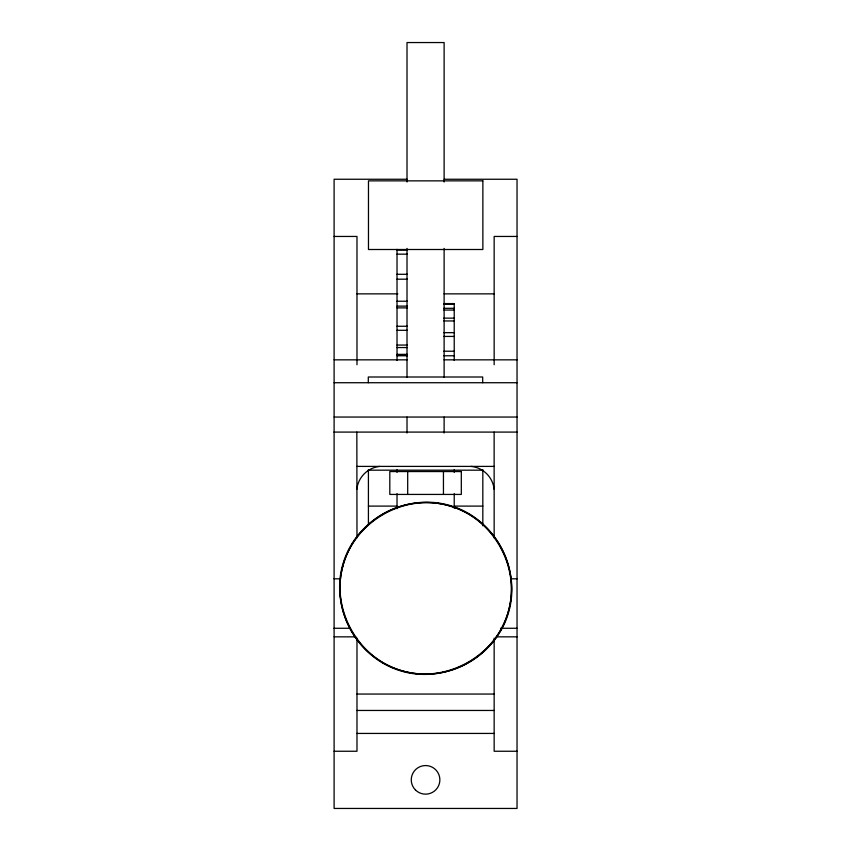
<?xml version="1.0" encoding="UTF-8"?>
<svg xmlns="http://www.w3.org/2000/svg" width="851" height="851" viewBox="0 0 851 851"><rect width="100%" height="100%" fill="white"/><g stroke="black" fill="none" stroke-linecap="round" stroke-linejoin="round"><path stroke-width="1.28" d="M407.012 179.253L334.103 179.253L334.103 808.45L517.036 808.45L517.036 179.253L444.126 179.253M334.103 236.45L356.984 236.45L356.984 364.739M517.036 236.45L494.154 236.45L494.154 364.739M397.023 250.109L407.416 250.109M397.023 254.162L407.416 254.162M397.023 274.288L407.416 274.288M397.023 279.192L407.416 279.192M356.984 293.861L397.864 293.861M444.031 293.861L494.154 293.861M397.023 301.233L407.416 301.233M443.818 303.584L454.221 303.584L454.221 360.462M443.818 304.169L454.221 304.169M397.023 306.126L407.416 306.126M397.023 307.881L407.416 307.881M443.818 308.307L454.221 308.307M443.818 310.051L454.221 310.051M443.818 318.146L454.221 318.146M443.818 320.955L454.221 320.955M397.023 326.263L407.416 326.263M397.023 330.305L407.416 330.305M443.818 332.667L454.221 332.667M443.818 336.422L454.221 336.422M397.023 345.059L407.416 345.059M397.023 347.559L407.416 347.559M443.818 351.218L454.221 351.218M397.023 354.367L407.416 354.367M397.023 354.899L407.416 354.899M397.023 355.771L407.416 355.771M443.818 355.771L454.221 355.771M334.103 359.845L407.097 359.845M444.031 359.845L517.036 359.845M334.103 382.727L517.036 382.727M334.103 417.043L517.036 417.043M333.964 432.085L517.014 432.085M356.846 466.401L494.133 466.401M368.292 470.178L482.687 470.178M368.419 506.1L397.023 506.1M454.221 506.1L482.825 506.1M333.964 578.818L340.326 578.818M510.653 578.818L517.014 578.818M333.964 628.272L350.495 628.272M500.484 628.272L517.014 628.272M334.103 636.846L355.707 636.846M496.697 636.846L517.036 636.846M356.984 694.054L494.154 694.054M356.984 710.457L494.154 710.457M356.984 733.434L494.154 733.434M334.103 751.252L356.984 751.252L356.984 638.165M517.036 751.252L494.154 751.252L494.154 638.165M494.133 432.085L494.154 537.853M482.825 469.614L482.825 525.78M482.687 382.727L482.687 377.004L368.292 377.004L368.292 382.727M454.221 469.731L454.221 472.39M454.221 493.644L454.221 508.249M444.116 182.008L444.116 42.55L407.012 42.55L407.012 182.008M444.116 248.418L444.116 377.248M444.116 417.096L444.116 433.031M443.445 471.55L443.445 494.431M407.693 471.55L407.693 494.431M407.012 248.418L407.012 377.248M407.012 417.096L407.012 433.031M397.023 249.332L397.023 360.462M397.023 469.731L397.023 472.39M397.023 493.644L397.023 508.717M368.419 469.614L368.419 525.131M356.846 432.085L356.984 537.853M356.846 489.282A25.743 25.743 0 0 1 379.727 466.401M471.252 466.401A25.743 25.743 0 0 1 494.133 489.282M342.847 566.106C330.688 610.39 359.09 659.578 403.512 671.194C447.796 683.353 496.995 654.951 508.6 610.518C520.759 566.234 492.357 517.046 447.934 505.441C403.651 493.272 354.452 521.674 342.847 566.106M343.698 561.543C329.092 605.348 354.963 656.281 398.949 670.333C442.754 684.938 493.697 659.078 507.749 615.092C522.354 571.276 496.484 520.344 452.498 506.292C408.693 491.687 357.75 517.546 343.698 561.543M482.868 180.859L368.472 180.859L368.472 249.503L482.868 249.503L482.868 180.859M461.316 471.55L389.811 471.55L389.811 494.431L461.316 494.431L461.316 471.55M415.458 789.962A14.297 14.297 0 0 0 439.382 783.548A14.297 14.297 0 0 0 421.862 766.038A14.297 14.297 0 0 0 415.458 789.962M382.822 662.621A85.802 85.802 0 0 0 511.525 588.318A85.802 85.802 0 0 0 382.822 514.004A85.802 85.802 0 0 0 382.822 662.621"/></g></svg>
